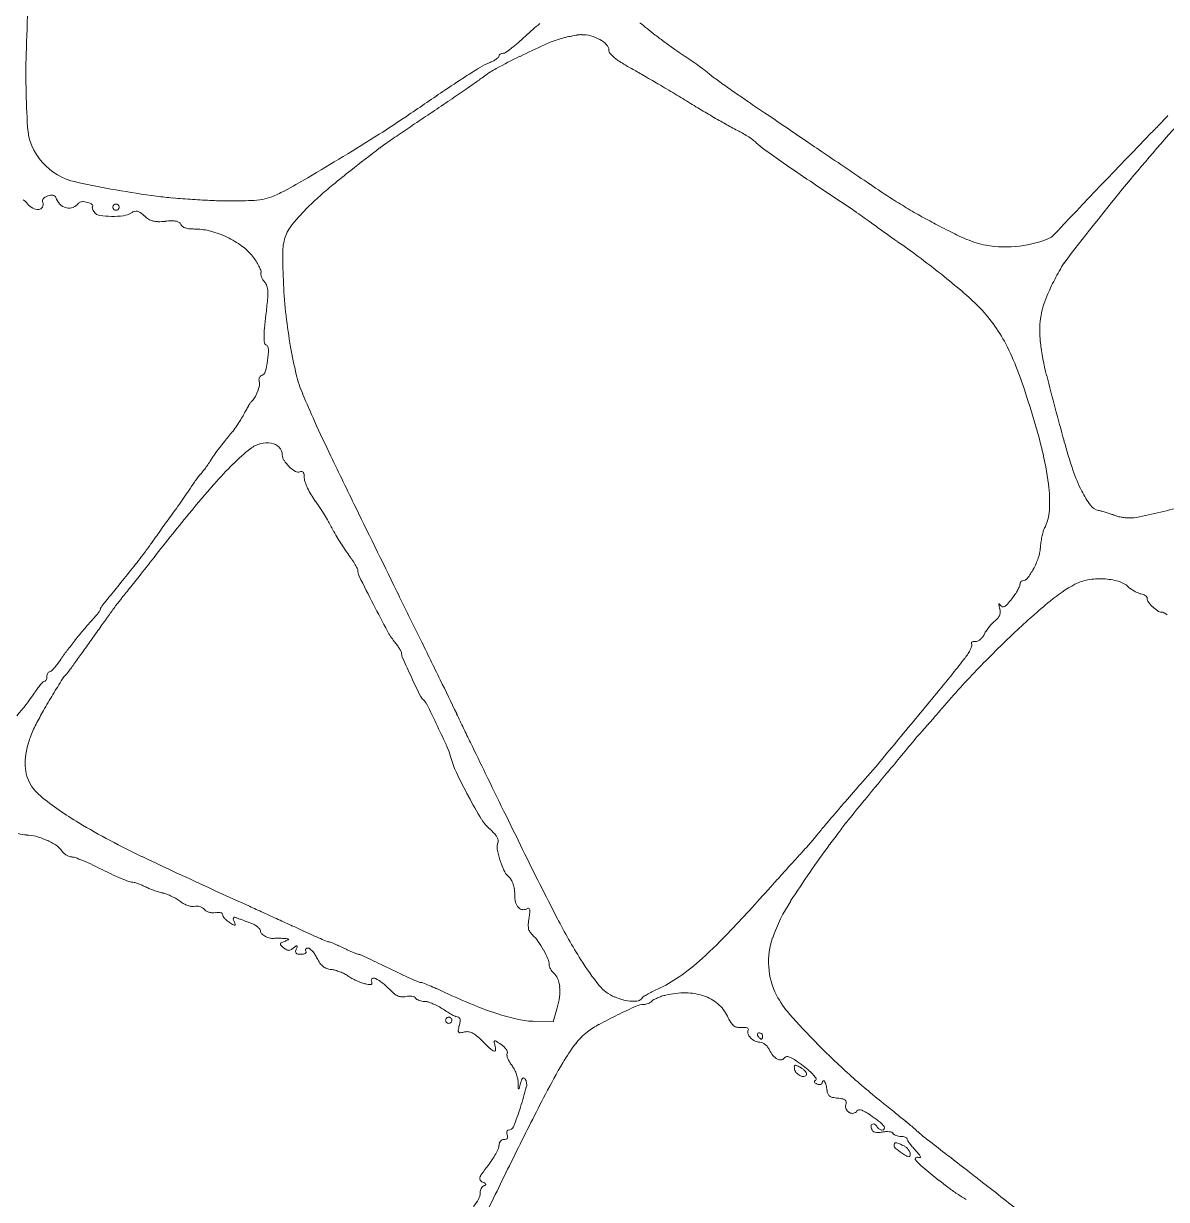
# Model space of a CAD drawing. Header units: millimetres. Extents: x 56222 to 3066687, y -650199 to -121287.
# Drawn here: x 141459.15 to 141470.99, y -184149.36 to -184137.18 of the extents above; entities that cross this region are included whole.
import ezdxf

# ---------------------------------------------------------------- set-up
doc = ezdxf.new("R2010")
doc.units = ezdxf.units.MM
doc.header["$MEASUREMENT"] = 0
doc.layers.add('FURNITURE', color=32, linetype='Continuous', lineweight=9)

msp = doc.modelspace()

# ---------------------------------------------------------------- linework, layer by layer
at = {"layer": 'FURNITURE', "lineweight": 0}
for p, q in [((141464.639, -184147.521), (141464.681, -184147.378)), ((141464.447, -184147.517), (141464.639, -184147.521))]:
    msp.add_line(p, q, dxfattribs=at)
for centre, radius, start, end in [((141524.698, -184139.586), 65.551, 177.17906, 178.12581), ((141465.897, -184138.908), 2.22, 129.0016, 131.4554), ((141463.344, -184139.969), 3.553, 50.3438, 51.8878), ((141466.433, -184139.515), 3.03, 131.4554, 133.3991), ((141465.056, -184138.475), 1.185, 98.1595, 101.0275), ((141464.941, -184137.67), 0.373, 91.3687, 98.1595), ((141464.94, -184137.628), 0.33, 74.6699, 91.3688), ((141467.584, -184134.854), 3.091, 230.3437, 232.35), ((141469.292, -184132.641), 5.886, 232.3499, 233.5889), ((141463.268, -184136.221), 1.536, 307.5895, 310.9716), ((141462.707, -184135.575), 2.392, 310.9716, 313.399), ((141468.172, -184145.416), 8.794, 114.3356, 116.1564), ((141465.149, -184138.732), 1.459, 107.4611, 114.3356), ((141464.991, -184138.229), 0.931, 103.8534, 107.4611), ((141465.077, -184138.578), 1.29, 101.0275, 103.8534), ((141464.917, -184137.712), 0.417, 60.6682, 74.6699), ((141464.961, -184137.634), 0.328, 45.1374, 60.6683), ((141465.137, -184137.457), 0.0779, 360, 45.1374), ((141469.243, -184132.706), 5.805, 233.5888, 234.831), ((141467.559, -184137.716), 8.382, 178.1258, 183.6847), ((141463.911, -184137.356), 0.238, 304.7885, 312.1313), ((141468.646, -184146.382), 9.871, 116.1564, 117.7657), ((141464.059, -184137.519), 0.0183, 312.1312, 359.9999), ((141464.097, -184137.519), 0.0196, 146.2465, 180.0001), ((141464.108, -184137.527), 0.0335, 123.6604, 146.2466), ((141464.116, -184137.538), 0.0466, 104.8249, 123.6604), ((141464.12, -184137.555), 0.0641, 90, 104.8251), ((141464.12, -184137.446), 0.0442, 270, 305.0411), ((141463.183, -184136.11), 1.677, 305.0411, 307.5895), ((141465.27, -184137.457), 0.0553, 180, 219.93), ((141465.475, -184137.285), 0.322, 219.93, 230.7733), ((141465.695, -184137.016), 0.67, 230.7732, 238.3006), ((141467.437, -184135.27), 2.669, 234.831, 237.052), ((141463.872, -184140.771), 3.886, 55.6868, 57.052), ((141466.769, -184142.446), 5.609, 120.9879, 122.846), ((141464.248, -184138.249), 0.714, 112.5, 120.9878), ((141464.406, -184138.328), 0.768, 117.7656, 128.1886), ((141463.791, -184137.145), 0.481, 292.5, 297.6267), ((141463.871, -184137.299), 0.308, 297.6267, 304.7884), ((141466.723, -184135.351), 2.627, 238.3005, 241.0268), ((141462.225, -184143.476), 6.66, 59.8775, 61.0268), ((141463.919, -184140.702), 3.803, 54.2991, 55.6868), ((141464.159, -184140.367), 3.39, 52.9458, 54.2991), ((141465.909, -184138.05), 0.487, 47.2817, 52.9457), ((141470.599, -184148.378), 12.67, 122.846, 124.0946), ((141444.767, -184110.287), 33.469, 304.5276, 304.8189), ((141463.229, -184136.832), 1.134, 304.8189, 308.1886), ((141453.507, -184158.5), 24.03, 59.4352, 59.8775), ((141466.572, -184137.331), 0.491, 227.2816, 233.7859), ((141473.224, -184128.248), 11.749, 233.7859, 234.4358), ((141512.412, -184210.149), 87.262, 124.09457, 124.39503), ((141446.553, -184112.883), 30.318, 304.144, 304.5277), ((141452.339, -184160.478), 26.328, 58.9973, 59.4352), ((141455.632, -184154.998), 19.934, 58.4578, 58.9973), ((141472.886, -184128.721), 11.168, 234.4359, 235.2515), ((141475.196, -184125.391), 15.22, 235.2515, 235.8983), ((141439.68, -184102.748), 42.564, 303.8466, 304.1441), ((141473.288, -184126.234), 13.817, 238.4578, 239.1921), ((141220.692, -184501.266), 438.711, 55.87189, 55.89824), ((141457.838, -184130.431), 9.347, 302.3315, 304.395), ((141491.303, -184179.727), 50.122, 123.8466, 124.0991), ((141472.119, -184128.195), 11.533, 239.1921, 240.033), ((140866.366, -185024.052), 1070.259, 55.858404, 55.871926), ((141488.036, -184153.312), 22.673, 138.0435, 142.9865), ((141468.135, -184135.478), 3.913, 315.5664, 317.2195), ((141459.803, -184138.216), 0.61, 183.6848, 221.4391), ((141483.182, -184167.732), 35.637, 124.0992, 124.4253), ((141471.766, -184128.807), 10.826, 240.033, 240.7927), ((141466.912, -184137.49), 0.879, 240.7928, 245.5701), ((140849.14, -185049.456), 1100.952, 55.844902, 55.858424), ((141494.606, -184161.43), 33.157, 135.5665, 135.8037), ((141448.51, -184115.693), 26.788, 301.3906, 302.3314), ((141485.368, -184170.922), 39.504, 124.4253, 124.6719), ((141466.297, -184138.844), 0.608, 60.3328, 65.5701), ((141466.066, -184139.249), 1.074, 56.9122, 60.3329), ((141466.082, -184139.224), 1.045, 53.4699, 56.9122), ((141466.428, -184138.757), 0.463, 47.143, 53.4698), ((141110.682, -184663.96), 635.107, 55.824557, 55.844954), ((141533.348, -184199.1), 87.194, 135.80359, 136.78564), ((141495.353, -184180.75), 53.334, 127.5596, 127.9662), ((141463.644, -184139.515), 1.316, 124.672, 127.5595), ((141467.321, -184137.795), 0.85, 227.143, 234.345), ((141476.457, -184125.06), 16.523, 234.3449, 235.1764), ((141588.435, -183960.318), 215.398, 235.82459, 235.97883), ((141459.832, -184138.19), 0.648, 221.4391, 257.5745), ((141448.351, -184115.433), 27.093, 300.4855, 301.3906), ((141481.742, -184117.462), 25.778, 235.1764, 235.935), ((141468.21, -184145.966), 9.212, 127.9662, 129.457), ((141461.805, -184129.234), 9.819, 257.5744, 262.543), ((141459.37, -184134.149), 5.375, 297.4838, 300.4855), ((141465.196, -184142.305), 4.47, 129.4571, 131.7429), ((141531.291, -184044.182), 114.237, 235.93506, 236.18625), ((141476.097, -184126.735), 14.614, 235.9788, 237.0793), ((141459.025, -184139.184), 0.215, 38.9988, 55.2121), ((141459.39, -184139.021), 0.0416, 142.9782, 172.1586), ((141459.407, -184139.034), 0.0626, 120.1237, 142.9783), ((141459.446, -184139.101), 0.14, 107.6088, 120.1237), ((141459.455, -184139.129), 0.17, 97.4413, 107.6088), ((141459.443, -184139.04), 0.0801, 79.5824, 97.4412), ((141459.449, -184139.007), 0.0465, 55.2433, 79.5823), ((141459.461, -184138.991), 0.0268, 18.435, 55.2434), ((141459.653, -184138.927), 0.176, 198.435, 225.2689), ((141461.07, -184134.855), 4.151, 262.543, 264.8982), ((141461.452, -184130.569), 8.453, 264.8982, 266.2816), ((141461.453, -184130.565), 8.457, 266.2816, 267.6649), ((141461.493, -184138.238), 0.778, 271.3786, 280.0836), ((141461.55, -184138.56), 0.451, 280.0836, 292.7121), ((141461.08, -184137.437), 1.669, 292.7121, 297.4837), ((141464.292, -184141.291), 3.112, 131.7429, 134.7416), ((141470.864, -184134.817), 4.985, 237.0793, 239.2728), ((141459.328, -184138.939), 0.175, 218.9988, 242.507), ((141459.3, -184138.992), 0.116, 242.5069, 274.5744), ((141459.306, -184139.059), 0.0484, 274.5744, 330.0634), ((141459.301, -184139.056), 0.0543, 330.0634, 20.9937), ((141459.391, -184139.021), 0.0422, 172.1587, 200.9936), ((141459.632, -184138.948), 0.147, 225.2688, 255.9767), ((141459.626, -184138.972), 0.122, 255.9767, 290.3237), ((141459.628, -184138.978), 0.115, 290.3237, 326.0893), ((141459.746, -184139.056), 0.0257, 109.0974, 146.0893), ((141459.767, -184139.118), 0.0914, 94.6868, 109.0974), ((141459.77, -184139.156), 0.129, 82.4105, 94.6869), ((141459.765, -184139.196), 0.169, 72.3912, 82.4105), ((141459.744, -184139.261), 0.238, 65.6462, 72.3912), ((141459.803, -184139.131), 0.0949, 52.2458, 65.6462), ((141459.84, -184139.084), 0.035, 28.7015, 52.2457), ((141459.88, -184139.086), 0.015, 135.0001, 178.7271), ((141459.917, -184139.087), 0.0523, 178.727, 195.9937), ((141459.946, -184139.079), 0.0825, 195.9938, 209.7139), ((141459.864, -184139.07), 0.00743, 314.9998, 28.7014), ((141459.984, -184139.057), 0.126, 209.714, 219.6902), ((141460.11, -184139.084), 0.0323, 157.376, 180), ((141460.11, -184139.084), 0.0323, 180, 202.624), ((141460.111, -184139.084), 0.0327, 134.9999, 157.3759), ((141460.111, -184139.084), 0.0327, 202.6241, 225.0001), ((141460.111, -184139.084), 0.0327, 112.6241, 135.0001), ((141460.111, -184139.084), 0.0327, 224.9999, 247.3759), ((141460.11, -184139.084), 0.0323, 90, 112.624), ((141460.11, -184139.084), 0.0323, 247.376, 270), ((141460.11, -184139.084), 0.0323, 67.376, 90), ((141460.11, -184139.084), 0.0323, 270, 292.624), ((141460.11, -184139.084), 0.0327, 44.9999, 67.3759), ((141460.11, -184139.084), 0.0327, 292.6241, 315.0001), ((141460.11, -184139.084), 0.0327, 22.6241, 45.0001), ((141460.11, -184139.084), 0.0327, 314.9999, 337.3759), ((141460.111, -184139.084), 0.0323, 360, 22.624), ((141460.111, -184139.084), 0.0323, 337.376, 0), ((141460.35, -184139.272), 0.152, 107.6833, 121.9852), ((141460.32, -184139.179), 0.0541, 76.8101, 107.6834), ((141460.313, -184139.207), 0.0822, 53.2863, 76.8101), ((141461.278, -184134.844), 4.175, 267.6648, 270.0107), ((141461.277, -184129.275), 9.744, 270.0106, 271.3786), ((141463.857, -184140.852), 2.493, 134.7416, 140.3848), ((141464.552, -184143.823), 5.69, 55.3853, 56.1863), ((141470.626, -184135.218), 4.519, 239.2728, 241.6338), ((141459.958, -184139.079), 0.0922, 219.6902, 261.1045), ((141460.077, -184138.317), 0.863, 261.1046, 269.111), ((141460.077, -184138.343), 0.837, 269.1111, 277.6479), ((141460.161, -184138.97), 0.204, 277.648, 301.9852), ((141460.068, -184139.535), 0.492, 47.0268, 53.2863), ((141460.598, -184138.967), 0.285, 227.0267, 238.2262), ((141460.53, -184139.076), 0.156, 238.2261, 255.8075), ((141460.544, -184139.021), 0.213, 255.8074, 270.3297), ((141460.541, -184138.44), 0.795, 270.3297, 275.7779), ((141460.719, -184140.204), 0.979, 91.7078, 95.7779), ((141460.696, -184139.421), 0.195, 78.2575, 91.7077), ((141460.719, -184139.308), 0.0799, 55.3816, 78.2575), ((141460.739, -184139.28), 0.0463, 20.9936, 55.3816), ((141461.532, -184148.199), 11.006, 54.8965, 55.3853), ((141461.601, -184148.101), 10.887, 54.4067, 54.8965), ((141464.993, -184143.362), 5.059, 53.5379, 54.4067), ((141485.689, -184107.32), 36.224, 241.6338, 241.9244), ((141460.823, -184139.248), 0.0439, 200.9935, 236.5041), ((141460.866, -184139.183), 0.122, 236.5042, 253.0581), ((141460.898, -184139.076), 0.234, 253.0582, 264.7095), ((141460.939, -184138.638), 0.673, 264.7095, 270), ((141460.939, -184139.885), 0.573, 74.4311, 90), ((141460.819, -184140.313), 1.018, 64.3046, 74.4311), ((141462.243, -184139.517), 0.399, 140.3849, 162.247), ((141473.636, -184131.665), 9.485, 233.5379, 233.963), ((141474.595, -184130.348), 11.114, 233.9631, 234.3405), ((141470.862, -184135.116), 4.721, 241.9245, 243.2294), ((141470.054, -184136.718), 2.926, 243.2295, 245.0116), ((141471.842, -184132.882), 7.159, 245.0116, 245.9252), ((141460.823, -184140.306), 1.01, 54.1481, 64.3046), ((141461.097, -184139.927), 0.543, 37.9749, 54.1481), ((141462.376, -184139.559), 0.539, 162.2471, 179.9875), ((141473.925, -184131.281), 9.966, 234.3406, 234.7194), ((141469.437, -184137.624), 2.195, 234.7194, 235.8839), ((141465.166, -184143.929), 5.42, 53.1215, 55.8839), ((141469.263, -184138.655), 0.835, 245.9251, 260.2748), ((141469.324, -184138.307), 1.189, 260.1991, 293.6549), ((141460.919, -184140.066), 0.769, 33.3012, 37.9749), ((141468.078, -184139.56), 6.24, 179.9875, 182.9339), ((141462.467, -184147.527), 9.918, 51.3641, 53.1215), ((141461.093, -184139.952), 0.56, 27.3788, 33.3012), ((141461.176, -184139.909), 0.466, 21.5497, 27.3788), ((141461.572, -184139.752), 0.0413, 347.0842, 21.5497), ((141472.152, -184141.052), 2.62, 147.9544, 152.2478), ((141461.661, -184139.773), 0.0507, 167.0843, 190.5908), ((141461.754, -184139.756), 0.145, 190.5908, 201.3232), ((141461.78, -184139.746), 0.173, 201.3231, 211.3323), ((141461.77, -184139.751), 0.162, 211.3323, 221.8591), ((141461.567, -184139.934), 0.111, 17.291, 41.8591), ((141462.71, -184147.223), 9.529, 49.6169, 51.3641), ((141471.873, -184140.906), 2.304, 152.2478, 156.9742), ((141461.47, -184139.964), 0.213, 2.1843, 17.291), ((141461.042, -184139.98), 0.641, 354.4595, 2.1844), ((141467.43, -184139.594), 5.592, 182.9339, 186.3219), ((141467.076, -184142.089), 2.789, 45.2554, 49.6169), ((141455.316, -184139.425), 6.394, 353.0329, 354.4595), ((141470.605, -184140.367), 0.927, 156.9742, 171.9451), ((141466.6, -184140.804), 4.974, 173.033, 174.6262), ((141467.171, -184139.622), 5.331, 186.3219, 189.8334), ((141467.982, -184141.175), 1.502, 36.0524, 45.2554), ((141462.576, -184140.425), 0.932, 174.6262, 180.1322), ((141467.848, -184141.272), 1.668, 27.5443, 36.0524), ((141470.617, -184140.368), 0.939, 171.9451, 186.7745), ((141462.08, -184140.426), 0.436, 180.1321, 187.8591), ((141461.681, -184140.481), 0.0335, 187.8591, 238.2826), ((141461.636, -184140.555), 0.053, 359.5952, 58.2826), ((141460.782, -184140.549), 0.907, 352.1675, 359.5953), ((141466.341, -184139.766), 4.488, 189.8333, 193.5368), ((141467.193, -184141.614), 2.407, 20.6368, 27.5443), ((141472.349, -184140.163), 2.683, 186.7746, 194.3489), ((141460.789, -184140.55), 0.9, 344.6502, 352.1675), ((141461.635, -184140.869), 0.0432, 110.9935, 134.4318), ((141461.598, -184140.772), 0.0609, 290.9936, 344.6503), ((141463.265, -184140.507), 1.324, 193.5368, 202.7283), ((141463.344, -184143.064), 6.52, 17.353, 20.6368), ((141502.772, -184132.38), 34.085, 194.349, 195.5277), ((141461.097, -184140.808), 0.514, 338.6433, 346.3875), ((141461.638, -184140.871), 0.0469, 156.9836, 179.1587), ((141461.639, -184140.871), 0.0479, 179.1587, 200.9936), ((141461.531, -184140.913), 0.0674, 346.3875, 20.9936), ((141461.637, -184140.871), 0.0455, 134.4318, 156.9837), ((141461.419, -184140.988), 0.145, 309.7916, 330.4682), ((141461.106, -184140.811), 0.505, 330.4682, 338.6433), ((141470.626, -184137.423), 9.305, 202.7283, 204.6337), ((141463.031, -184142.041), 1.791, 151.4741, 153.1152), ((141462.573, -184141.792), 1.269, 149.3499, 151.4741), ((141462.63, -184141.826), 1.336, 147.6681, 149.35), ((141461.545, -184141.139), 0.0512, 129.7917, 147.668), ((141460.624, -184143.914), 9.37, 14.3344, 17.353), ((141460.05, -184140.44), 1.595, 325.4085, 328.0802), ((141460.824, -184140.922), 0.683, 328.0802, 333.1152), ((141485.039, -184130.814), 25.162, 204.6337, 205.5406), ((141460.568, -184140.837), 0.942, 318.7233, 322.7545), ((141460.008, -184140.411), 1.647, 322.7545, 325.4086), ((141463.563, -184143.366), 2.978, 141.485, 143.0677), ((141462.34, -184142.392), 1.415, 138.7233, 141.485), ((141461.686, -184141.82), 0.298, 105.4817, 128.1886), ((141461.672, -184141.77), 0.246, 79.2454, 105.4817), ((141461.688, -184141.686), 0.161, 45.4656, 79.2454), ((141475.202, -184140.04), 5.472, 195.5276, 198.8265), ((141462.385, -184142.531), 1.535, 144.6479, 147.2584), ((141463.582, -184143.38), 3.002, 143.0677, 144.6478), ((141462.735, -184143.154), 1.995, 128.1886, 134.939), ((141461.725, -184141.649), 0.108, 360, 45.4656), ((141461.937, -184141.649), 0.104, 179.9999, 213.4541), ((141520.239, -184113.994), 64.174, 205.54053, 206.06879), ((141466.947, -184142.298), 2.843, 6.9955, 14.3344), ((141459.508, -184140.692), 1.88, 322.5523, 323.9698), ((141459.646, -184140.792), 1.71, 323.9698, 325.838), ((141459.021, -184140.368), 2.466, 325.838, 327.2585), ((141464.595, -184145.018), 4.629, 134.939, 138.5385), ((141462.178, -184141.49), 0.392, 213.4541, 225.8884), ((141462.164, -184141.504), 0.373, 225.8884, 238.3913), ((141471.734, -184141.223), 1.808, 198.8265, 206.3598), ((141462.356, -184142.932), 1.748, 143.6927, 145.5273), ((141462.5, -184143.038), 1.927, 142.3044, 143.6927), ((141461.024, -184141.897), 0.0612, 125.4983, 142.3043), ((141460.953, -184141.799), 0.0602, 305.4983, 322.5523), ((141461.997, -184141.776), 0.053, 238.3913, 290.9936), ((141462.03, -184141.863), 0.0406, 82.2084, 110.9936), ((141462.033, -184141.844), 0.0211, 35.3707, 82.2082), ((141462.011, -184141.86), 0.0483, 7.8046, 35.3707), ((141461.796, -184141.889), 0.265, 360, 7.8046), ((141462.182, -184141.889), 0.121, 180, 200.1634), ((141462.741, -184141.684), 0.716, 200.1633, 205.5656), ((141458.157, -184140.22), 3.25, 325.5984, 326.9215), ((141468.409, -184148.387), 9.718, 138.5385, 140.9125), ((141462.994, -184143.37), 2.522, 145.5273, 146.9214), ((141462.858, -184141.628), 0.846, 205.5656, 210.867), ((141468.252, -184142.138), 1.529, 356.8616, 6.9954), ((141471.001, -184141.586), 0.989, 206.3598, 216.2495), ((141452.051, -184136.03), 10.656, 324.453, 325.0227), ((141452.652, -184136.45), 9.922, 325.0227, 325.5984), ((141462.907, -184141.598), 0.904, 210.867, 215.9154), ((141460.51, -184143.335), 2.057, 33.5981, 35.9153), ((141470.316, -184142.088), 0.14, 216.2495, 258.1216), ((141467.173, -184126.178), 16.498, 283.2695, 284.1773), ((141500.012, -184174.059), 50.434, 140.9124, 141.6133), ((141454.801, -184137.995), 7.276, 323.6947, 324.4531), ((141460.01, -184143.667), 2.657, 31.6861, 33.5981), ((141460.219, -184143.538), 2.411, 29.7509, 31.6861), ((141926.746, -183915.124), 516.719, 206.0687, 206.18237), ((141469.302, -184142.195), 0.477, 332.7438, 356.8616), ((141470.146, -184142.899), 0.689, 74.996, 78.1216), ((141469.974, -184143.54), 1.352, 73.109, 74.996), ((141469.977, -184143.531), 1.343, 71.2193, 73.1089), ((141470.202, -184142.868), 0.643, 67.9416, 71.2192), ((141470.555, -184141.998), 0.296, 247.9417, 255.0141), ((141470.634, -184141.701), 0.604, 255.014, 259.1652), ((141470.635, -184141.696), 0.609, 259.1652, 263.3077), ((141470.601, -184141.767), 0.536, 270, 281.9331), ((141468.461, -184131.637), 10.889, 281.9331, 283.2695), ((141476.377, -184153.84), 19.493, 143.9812, 144.256), ((141475.523, -184153.219), 18.437, 143.6948, 143.9812), ((141461.741, -184142.668), 0.658, 24.6639, 29.7509), ((141462.951, -184142.112), 0.674, 204.6639, 209.6231), ((141469.881, -184142.494), 0.175, 152.7438, 164.4926), ((141470.601, -184141.982), 0.321, 263.3077, 270), ((141462.971, -184144.276), 3.025, 144.5277, 145.5189), ((141474.666, -184152.609), 17.385, 144.2559, 144.5277), ((141464.488, -184141.238), 2.441, 209.623, 211.5254), ((141464.698, -184141.11), 2.687, 211.5254, 213.4049), ((141470.586, -184142.682), 0.904, 168.3116, 172.0733), ((141470.478, -184142.66), 0.794, 164.4927, 168.3117), ((141447.737, -184132.949), 15.964, 321.792, 322.5208), ((141458.54, -184141.232), 2.351, 322.5209, 325.5189), ((141464.178, -184141.453), 2.065, 213.4049, 215.6946), ((141460.167, -184144.334), 2.874, 34.1898, 35.6946), ((141469.294, -184142.588), 0.391, 340.7016, 356.1431), ((141470.497, -184142.67), 0.814, 172.0734, 176.1431), ((141146.858, -183894.285), 400.112, 321.58521, 321.61317), ((141461.087, -184143.709), 1.762, 32.0186, 34.1899), ((141460.515, -184144.067), 2.436, 30.7076, 32.0187), ((141468.924, -184142.459), 0.783, 331.5091, 340.7015), ((141447.648, -184132.879), 16.076, 321.0095, 321.7919), ((141259.025, -183983.234), 256.958, 321.54615, 321.58511), ((141462.584, -184142.838), 0.0295, 360, 30.7076), ((141462.768, -184142.838), 0.154, 180, 206.3195), ((141488.99, -184129.867), 29.409, 206.3196, 206.9569), ((141468.943, -184142.469), 0.762, 322.9712, 331.5091), ((141452.735, -184136.997), 9.532, 319.8521, 321.0095), ((141468.891, -184142.731), 0.643, 330.2657, 334.1438), ((141469.426, -184142.991), 0.048, 334.1438, 0), ((141469.528, -184142.991), 0.0531, 164.3203, 179.9999), ((141469.515, -184142.987), 0.04, 144.9078, 164.3205), ((141469.507, -184142.981), 0.0299, 122.1006, 144.9078), ((141469.501, -184142.972), 0.0189, 90, 122.1007), ((141469.501, -184142.89), 0.0629, 270, 322.9712), ((141470.768, -184144.337), 1.53, 118.2641, 129.901), ((141470.25, -184143.374), 0.436, 99.637, 118.264), ((141470.303, -184143.685), 0.752, 87.2487, 99.637), ((141470.306, -184143.63), 0.697, 74.5156, 87.2487), ((141470.424, -184143.202), 0.253, 47.3836, 74.5156), ((141470.789, -184142.806), 0.286, 227.3837, 235.1006), ((141460.845, -184143.838), 1.078, 139.8521, 142.2204), ((141456.338, -184140.11), 4.881, 321.0137, 321.5225), ((141180.464, -183920.846), 357.277, 321.52252, 321.54612), ((141162.492, -184290.891), 334.917, 26.09707, 26.18233), ((141468.451, -184142.425), 1.179, 319.2218, 322.6659), ((141468.638, -184142.567), 0.945, 322.6659, 326.072), ((141468.828, -184142.695), 0.716, 326.0721, 330.2657), ((141470.857, -184142.707), 0.405, 235.1006, 241.039), ((141470.842, -184142.735), 0.374, 241.039, 247.1144), ((141470.752, -184142.95), 0.141, 247.1145, 259.6982), ((141470.702, -184143.22), 0.134, 68.5868, 79.6982), ((141470.715, -184143.187), 0.0983, 54.6012, 68.5867), ((141470.733, -184143.162), 0.0677, 37.7526, 54.6013), ((141470.768, -184143.135), 0.0229, 360, 37.7526), ((141470.859, -184143.135), 0.068, 180, 216.0004), ((141459.401, -184142.902), 0.651, 323.7887, 326.5722), ((141459.927, -184143.249), 0.021, 326.5723, 359.8842), ((141459.97, -184143.249), 0.0222, 147.9566, 179.884), ((141460.596, -184143.641), 0.761, 145.4689, 147.9565), ((141460.552, -184143.61), 0.707, 142.2204, 145.4688), ((141491.627, -184166.112), 38.96, 144.004, 144.188), ((141460.758, -184143.688), 0.806, 141.0137, 144.004), ((141477.334, -184135.795), 16.331, 206.9569, 208.0569), ((141469.276, -184143.199), 0.0218, 162.3124, 193.7355), ((141469.258, -184143.194), 0.00299, 41.5119, 162.3124), ((141470.229, -184142.966), 1.003, 193.7355, 195.7341), ((141469.126, -184143.31), 0.178, 34.7411, 41.5118), ((141469.119, -184143.279), 0.15, 1.2728, 15.734), ((141469.303, -184143.188), 0.0363, 214.7411, 253.6255), ((141469.301, -184143.195), 0.0283, 253.6253, 300.4301), ((141469.256, -184143.119), 0.117, 300.4302, 319.2217), ((141475.33, -184149.793), 8.642, 129.9011, 133.1319), ((141471.1, -184142.96), 0.366, 216.0004, 226.3684), ((141471.101, -184142.959), 0.366, 226.3684, 236.7831), ((141470.942, -184143.202), 0.0767, 236.783, 270), ((141463.426, -184146.583), 4.804, 137.6763, 139.424), ((141459.174, -184142.711), 0.947, 317.6762, 320.2581), ((141459.423, -184142.918), 0.624, 320.258, 323.7887), ((141485.37, -184161.597), 31.244, 144.188, 144.4614), ((141469.406, -184143.603), 0.302, 129.1512, 136.7656), ((141469.071, -184143.191), 0.229, 309.1512, 319.9126), ((141469.169, -184143.273), 0.101, 319.9126, 339.7794), ((141469.181, -184143.278), 0.0884, 339.7795, 1.2727), ((141470.942, -184143.324), 0.0457, 61.2524, 90), ((141470.738, -184143.695), 0.469, 56.0447, 61.2524), ((141463.189, -184146.38), 4.492, 139.4241, 141.2621), ((141497.928, -184170.567), 46.676, 144.4614, 144.6638), ((141463.459, -184143.19), 0.609, 208.0569, 219.9714), ((141476.27, -184150.796), 10.016, 133.132, 136.3344), ((141468.947, -184143.425), 0.178, 321.2606, 333.0759), ((141469.392, -184143.651), 0.322, 145.7893, 153.076), ((141469.632, -184143.814), 0.611, 141.2814, 145.7893), ((141469.628, -184143.811), 0.607, 136.7654, 141.2814), ((141462.803, -184146.07), 3.996, 141.2621, 143.2003), ((141432.949, -184124.498), 32.977, 324.3821, 324.6638), ((141462.436, -184144.047), 0.725, 36.1918, 39.9714), ((141462.575, -184143.946), 0.553, 31.5638, 36.1917), ((141237.999, -184253.905), 250.839, 25.99118, 26.09706), ((141468.67, -184143.525), 0.322, 334.555, 341.6135), ((141468.984, -184143.599), 0.0129, 125.6533, 173.2686), ((141468.988, -184143.599), 0.0172, 173.2685, 211.7174), ((141468.955, -184143.62), 0.022, 341.6134, 31.7175), ((141468.994, -184143.612), 0.0295, 97.2574, 125.6532), ((141469.002, -184143.677), 0.0946, 85.3368, 97.2573), ((141469.014, -184143.535), 0.0481, 265.3369, 294.6309), ((141468.98, -184143.462), 0.129, 294.6309, 308.6905), ((141468.958, -184143.434), 0.164, 308.6904, 321.2606), ((141461.561, -184145.142), 2.446, 143.2002, 145.9998), ((141444.614, -184132.855), 18.627, 323.9501, 324.3821), ((141462.632, -184143.911), 0.486, 27.188, 31.5637), ((141463.029, -184143.707), 0.0401, 359.9999, 27.188), ((141463.186, -184143.707), 0.117, 180, 204.3184), ((141480.366, -184135.943), 18.969, 204.3184, 204.9762), ((141464.413, -184140.328), 5.648, 320.592, 322.6658), ((141468.38, -184143.354), 0.66, 322.6658, 327.5737), ((141468.589, -184143.486), 0.412, 327.5737, 334.555), ((141459.033, -184143.467), 0.586, 313.7758, 317.8314), ((141459.011, -184143.447), 0.615, 317.8315, 322.6081), ((141458.728, -184143.231), 0.972, 322.6081, 325.9997), ((141420.327, -184115.177), 48.667, 323.8071, 323.9501), ((141476.537, -184151.051), 10.386, 136.3344, 139.4508), ((141459.864, -184144.493), 0.708, 135.7246, 139.0427), ((141459.371, -184144.013), 0.0189, 90.522, 135.7247), ((141459.371, -184143.98), 0.0137, 270.5221, 313.5789), ((141459.353, -184143.962), 0.0384, 313.5788, 333.5388), ((141459.332, -184143.952), 0.0621, 333.5391, 349.0083), ((141459.297, -184143.945), 0.098, 349.0083, 359.9999), ((141459.479, -184143.945), 0.0843, 167.2101, 180.0001), ((141459.452, -184143.939), 0.0566, 149.9688, 167.21), ((141459.436, -184143.929), 0.0373, 128.3314, 149.9689), ((141459.423, -184143.913), 0.0173, 89.9999, 128.3315), ((141459.423, -184143.874), 0.0219, 270, 313.7758), ((141471.572, -184151.44), 14.149, 148.1363, 148.8947), ((141459.717, -184144.071), 0.191, 131.6466, 148.1363), ((141459.532, -184143.863), 0.087, 311.6466, 323.8071), ((141480.476, -184135.892), 19.091, 204.9762, 205.63), ((141230.815, -184257.408), 258.832, 25.90504, 25.99121), ((141258.418, -183971.074), 272.259, 320.4641, 320.59198), ((141457.429, -184142.887), 2.209, 318.4955, 326.2215), ((141460.188, -184144.733), 1.11, 143.2781, 146.2216), ((141459.845, -184144.477), 0.683, 139.0427, 143.2782), ((141466.201, -184148.199), 7.877, 148.8947, 150.3076), ((141463.368, -184144.1), 0.115, 205.6301, 230.1278), ((141463.208, -184144.291), 0.134, 26.3366, 50.1278), ((141441.462, -184155.056), 24.399, 25.7428, 26.3367), ((141462.668, -184146.184), 3.809, 150.3076, 152.7403), ((141452.827, -184149.581), 12.019, 25.1039, 25.9051), ((141454.412, -184132.122), 18.731, 319.1437, 319.4508), ((141460.33, -184144.98), 1.179, 152.7403, 160.1074), ((141451.503, -184150.214), 13.251, 24.6962, 25.7428), ((141475.232, -184139.083), 12.723, 205.1038, 205.8448), ((141209.053, -183930.329), 336.267, 320.35891, 320.46411), ((141457.608, -184134.89), 14.503, 318.4633, 318.7796), ((141457.284, -184134.605), 14.935, 318.7797, 319.1436), ((141460.098, -184144.896), 0.933, 160.1074, 168.8873), ((141849.505, -184461.093), 495.401, 140.2912, 140.34322), ((141469.14, -184145.209), 0.973, 136.1393, 140.2912), ((141467.758, -184143.881), 0.944, 316.1393, 318.4633), ((141459.93, -184144.863), 0.761, 168.8872, 178.5679), ((141463.029, -184144.914), 0.564, 14.3536, 24.6962), ((141664.806, -184047.257), 223.365, 205.84472, 205.93662), ((141459.574, -184144.854), 0.405, 178.5678, 194.0893), ((141464.455, -184144.549), 0.907, 194.3536, 205.4513), ((141459.604, -184144.846), 0.436, 194.0893, 231.0537), ((141468.392, -184142.675), 5.267, 205.4513, 208.4722), ((141666.195, -184046.582), 224.91, 205.93654, 206.04495), ((141580.949, -184238.475), 146.574, 140.34315, 140.5077), ((141465.285, -184142.612), 3.523, 317.6417, 320.359), ((141510.162, -184181.816), 56.069, 139.0819, 139.3494), ((141472.073, -184148.801), 5.663, 137.6416, 139.082), ((141461.43, -184142.587), 3.341, 231.0537, 239.2985), ((141469.052, -184142.317), 6.019, 208.4721, 211.0902), ((141724.526, -184018.076), 289.833, 206.04495, 206.13456), ((141514.82, -184185.815), 62.209, 139.34929, 139.59062), ((141485.338, -184159.682), 22.679, 140.5076, 141.1608), ((141463.905, -184138.419), 8.189, 239.2986, 244.515), ((141464.263, -184145.205), 0.426, 211.0902, 229.2219), ((141468.661, -184146.254), 1.269, 141.1608, 142.8741), ((141459.183, -184145.341), 0.245, 249.562, 270), ((141459.183, -184145.946), 0.359, 74.5442, 90), ((141463.669, -184145.894), 0.483, 42.5583, 49.222), ((141463.848, -184145.729), 0.24, 31.3002, 42.5583), ((141465.861, -184144.378), 1.935, 320.1506, 321.4586), ((141470.313, -184147.924), 3.757, 139.5906, 141.4586), ((141479.975, -184154.812), 15.454, 143.1632, 143.4793), ((141479.116, -184154.168), 14.381, 142.8742, 143.1632), ((141459.069, -184146.359), 0.788, 65.9458, 74.5442), ((141459.081, -184146.332), 0.759, 57.3554, 65.9457), ((141459.377, -184145.87), 0.21, 35.0084, 57.3553), ((141463.93, -184145.68), 0.145, 16.8295, 31.3004), ((141464.193, -184145.712), 0.135, 159.0064, 189.1775), ((141464.03, -184145.649), 0.0398, 339.0064, 16.8296), ((141477.762, -184153.206), 12.721, 143.76, 146.9571), ((141466.351, -184144.866), 1.245, 316.6003, 318.3746), ((141464.943, -184143.614), 3.129, 318.3746, 319.2659), ((141464.843, -184143.528), 3.261, 319.2659, 320.1506), ((141482.098, -184156.384), 18.096, 143.4793, 143.76), ((141459.675, -184145.661), 0.155, 215.0084, 227.1459), ((141459.696, -184145.639), 0.185, 227.1459, 237.7513), ((141459.684, -184145.658), 0.163, 237.7514, 248.9308), ((141459.651, -184145.744), 0.0698, 248.9309, 269.9999), ((141459.651, -184145.914), 0.1, 69.5892, 89.9999), ((141458.787, -184148.236), 2.578, 67.6512, 69.5891), ((141483.84, -184096.596), 54.519, 244.515, 245.8014), ((141464.842, -184145.607), 0.792, 189.1774, 197.3338), ((141497.634, -184129.399), 37.103, 206.1346, 207.3578), ((141518.728, -184192.489), 69.546, 137.7843, 137.89201), ((141469.1, -184147.465), 2.538, 136.6004, 137.7843), ((141458.827, -184148.138), 2.472, 65.222, 67.6513), ((141458.393, -184149.078), 3.506, 63.3528, 65.222), ((141461.841, -184142.207), 4.181, 243.3528, 244.9133), ((141464.841, -184145.607), 0.791, 197.3338, 205.7353), ((141464.337, -184145.85), 0.232, 205.7352, 226.6648), ((141514.622, -184188.778), 64.012, 137.89198, 138.03156), ((141461.265, -184143.438), 2.822, 244.9133, 247.0085), ((141461.412, -184143.091), 3.199, 247.0084, 248.5476), ((141460.274, -184145.987), 0.0874, 248.5475, 269.1975), ((141460.271, -184146.179), 0.105, 75.5854, 89.1975), ((141464.075, -184146.128), 0.15, 30.5339, 46.6646), ((141464.011, -184146.166), 0.224, 18.5723, 30.534), ((141533.123, -184205.419), 88.896, 138.03158, 138.14067), ((141460.176, -184146.55), 0.488, 71.2404, 75.5854), ((141460.153, -184146.618), 0.56, 66.9725, 71.2403), ((141460.169, -184146.58), 0.518, 62.448, 66.9724), ((141460.654, -184145.65), 0.53, 242.448, 247.2858), ((141460.869, -184145.137), 1.087, 247.2858, 250.1133), ((141460.871, -184145.132), 1.092, 250.1133, 252.9376), ((141460.714, -184145.643), 0.557, 252.9377, 257.6124), ((141460.528, -184146.49), 0.31, 69.1846, 77.6125), ((141463.958, -184146.184), 0.281, 7.9269, 18.5724), ((141463.824, -184146.202), 0.416, 360, 7.927), ((141446.211, -184127.548), 27.799, 316.8114, 318.1407), ((141460.41, -184146.802), 0.643, 64.2977, 69.1846), ((141460.405, -184146.811), 0.653, 59.4316, 64.2978), ((141460.555, -184146.557), 0.359, 51.8113, 59.4316), ((141460.94, -184146.068), 0.264, 231.8114, 241.4941), ((141460.939, -184146.069), 0.262, 241.4941, 251.2148), ((141460.924, -184146.113), 0.216, 251.2148, 261.7292), ((141464.575, -184146.202), 0.335, 180, 194.0462), ((141464.369, -184146.254), 0.123, 194.0462, 223.6891), ((141468.595, -184147.243), 1.784, 146.9571, 160.577), ((141460.904, -184146.251), 0.0761, 261.7293, 284.655), ((141460.945, -184146.409), 0.0865, 86.6991, 104.655), ((141460.943, -184146.444), 0.122, 72.7906, 86.6992), ((141460.944, -184146.442), 0.12, 58.7688, 72.7906), ((141460.965, -184146.407), 0.0792, 39.6902, 58.7688), ((141461.085, -184146.308), 0.0768, 219.6901, 240.213), ((141461.114, -184146.257), 0.135, 240.2129, 253.6818), ((141461.118, -184146.244), 0.149, 253.6819, 266.527), ((141461.116, -184146.263), 0.129, 266.5269, 280.8222), ((141461.173, -184146.557), 0.169, 90.8595, 100.8222), ((141461.171, -184146.469), 0.0814, 73.6244, 90.8594), ((141461.182, -184146.43), 0.0414, 48.3335, 73.6245), ((141461.198, -184146.412), 0.0174, 0, 48.3335), ((141461.249, -184146.412), 0.0328, 180, 211.2306), ((141461.353, -184146.349), 0.155, 211.2307, 221.0827), ((141461.338, -184146.451), 0.0131, 74.3102, 132.0507), ((141461.267, -184146.701), 0.273, 67.9443, 74.3103), ((141443.761, -184185.781), 43.257, 65.5953, 65.8013), ((141434.416, -184206.379), 65.875, 65.44484, 65.59518), ((141464.329, -184146.292), 0.0672, 223.6891, 266.9384), ((141464.33, -184146.27), 0.0899, 266.9384, 301.7174), ((141464.383, -184146.355), 0.0109, 51.2969, 121.7174), ((141463.479, -184146.276), 0.925, 349.3747, 352.7139), ((141464.377, -184146.363), 0.0202, 6.4777, 51.297), ((141464.262, -184146.376), 0.136, 352.7139, 6.4776), ((141461.388, -184146.319), 0.201, 221.0826, 230.0864), ((141461.412, -184146.29), 0.238, 230.0865, 238.0149), ((141462.137, -184145.129), 1.608, 238.0148, 239.7524), ((141461.337, -184146.45), 0.0119, 132.0508, 193.8891), ((141461.552, -184146.397), 0.234, 193.8891, 200.9936), ((141461.336, -184146.503), 0.0172, 239.7524, 283.9866), ((141460.954, -184146.626), 0.407, 16.3357, 20.9937), ((141461.339, -184146.514), 0.00617, 283.9866, 16.3358), ((141462.072, -184144.716), 1.869, 247.9442, 248.8731), ((141463.657, -184140.613), 6.267, 248.873, 249.2503), ((141463.849, -184140.106), 6.81, 249.2503, 249.6236), ((141463.196, -184141.865), 4.934, 249.6236, 250.099), ((141461.437, -184146.724), 0.235, 60.9132, 70.099), ((141461.463, -184146.677), 0.18, 49.7223, 60.9131), ((141461.496, -184146.638), 0.129, 36.8007, 49.7223), ((141461.574, -184146.579), 0.0316, 360, 36.8007), ((141436.113, -184202.663), 61.79, 65.29289, 65.44483), ((141452.995, -184165.971), 21.401, 64.9578, 65.2929), ((141464.534, -184146.522), 0.154, 175.1659, 191.6433), ((141465.009, -184146.563), 0.631, 169.3747, 175.1659), ((141464.483, -184146.533), 0.103, 191.6433, 212.8351), ((141470.093, -184143.648), 6.094, 207.3578, 212.0084), ((141461.647, -184146.579), 0.0411, 180, 227.0078), ((141461.741, -184146.479), 0.178, 227.0079, 242.8223), ((141461.756, -184146.449), 0.212, 242.8223, 257.5531), ((141461.736, -184146.539), 0.119, 257.5531, 280.1585), ((141461.775, -184146.755), 0.1, 91.5802, 100.1584), ((141461.788, -184147.249), 0.594, 89.2818, 91.5802), ((141461.787, -184147.327), 0.672, 86.9662, 89.282), ((141461.788, -184147.312), 0.657, 84.61, 86.9661), ((141461.629, -184149.003), 2.356, 83.5868, 84.6099), ((141461.035, -184144.604), 2.24, 291.4806, 292.5421), ((141461.891, -184146.668), 0.00531, 9.4906, 83.5868), ((141461.891, -184146.668), 0.00504, 292.5422, 9.4905), ((141465.393, -184139.436), 7.888, 244.9578, 245.6958), ((141464.078, -184142.345), 4.695, 245.6958, 246.7842), ((141465.501, -184139.028), 8.304, 246.7842, 247.3065), ((141464.541, -184146.496), 0.171, 212.8351, 227.3155), ((141464.149, -184146.92), 0.406, 35.2821, 47.3156), ((141462.702, -184143.028), 5.18, 312.1981, 316.8114), ((141467.617, -184146.898), 0.748, 160.577, 184.0013), ((141461.828, -184146.716), 0.015, 116.525, 173.0542), ((141461.829, -184146.717), 0.0164, 173.0542, 225.8742), ((141462.17, -184146.365), 0.507, 225.8743, 230.3098), ((141462.01, -184147.082), 0.423, 111.4806, 116.5251), ((141461.983, -184146.59), 0.214, 230.3098, 239.7489), ((141461.899, -184146.734), 0.0468, 239.7489, 268.8713), ((141461.899, -184146.737), 0.0441, 268.8715, 299.1331), ((141461.832, -184146.616), 0.182, 299.133, 309.6902), ((141462.597, -184147.539), 1.017, 127.6718, 129.6902), ((141462.063, -184146.802), 0.0924, 159.0065, 175.0841), ((141461.992, -184146.796), 0.0211, 175.0841, 223.1017), ((141461.981, -184146.741), 0.00851, 67.0819, 127.6718), ((141461.408, -184146.55), 0.61, 339.0064, 341.924), ((141461.983, -184146.738), 0.00527, 341.924, 67.0819), ((141462.06, -184146.796), 0.0195, 302.8627, 342.9245), ((141462.088, -184146.776), 0.0149, 144.7384, 186.9205), ((141462.103, -184146.774), 0.0304, 186.9203, 211.7174), ((141462.091, -184146.778), 0.0183, 107.6215, 144.7382), ((141462.065, -184146.798), 0.015, 342.9245, 31.7174), ((141462.099, -184146.804), 0.0461, 89.0061, 107.6215), ((141462.099, -184146.79), 0.0325, 51.1343, 89.0062), ((141461.986, -184146.931), 0.212, 41.674, 51.1343), ((141461.932, -184146.979), 0.285, 33.0412, 41.6741), ((141462.316, -184146.645), 0.0485, 247.3067, 267.3317), ((141462.312, -184146.741), 0.0476, 68.7441, 87.3317), ((141461.654, -184148.431), 1.862, 67.421, 68.744), ((141461.752, -184148.197), 1.607, 65.5837, 67.421), ((141461.429, -184148.907), 2.388, 64.2179, 65.5836), ((141463.525, -184144.567), 2.432, 244.2179, 245.5582), ((141463.193, -184145.298), 1.63, 245.5582, 247.3676), ((141463.3, -184145.042), 1.907, 247.3676, 248.6574), ((141463.63, -184147.288), 1.042, 29.3298, 35.2821), ((141463.611, -184147.298), 1.064, 23.7775, 29.3297), ((141461.999, -184146.789), 0.0305, 223.1016, 260.7163), ((141462.027, -184146.619), 0.203, 260.7163, 270), ((141462.027, -184146.68), 0.142, 270, 280.3639), ((141462.044, -184146.77), 0.0503, 280.3639, 302.8627), ((141461.849, -184147.033), 0.384, 26.1422, 33.0413), ((141462.526, -184146.701), 0.37, 206.1422, 215.0442), ((141462.357, -184146.819), 0.164, 215.0442, 231.4187), ((141462.623, -184146.774), 0.0468, 248.6574, 267.2853), ((141462.619, -184146.867), 0.0456, 65.7293, 87.2855), ((141456.194, -184161.116), 15.676, 65.3779, 65.7293), ((141459.762, -184153.33), 7.111, 64.4748, 65.378), ((141457.481, -184158.107), 12.405, 63.8794, 64.4748), ((141464.449, -184146.929), 0.148, 360, 23.7775), ((141467.149, -184145.489), 2.622, 212.0084, 219.161), ((141464.532, -184145.046), 2.456, 305.1011, 312.198), ((141462.341, -184146.84), 0.137, 231.4186, 249.6227), ((141462.363, -184146.781), 0.2, 249.6228, 263.3265), ((141462.308, -184147.244), 0.267, 74.1424, 83.3264), ((141462.232, -184147.513), 0.546, 68.7684, 74.1425), ((141462.229, -184147.521), 0.555, 63.4182, 68.7684), ((141462.34, -184147.3), 0.307, 55.0897, 63.4182), ((141462.753, -184146.707), 0.416, 235.0896, 241.2468), ((141466.973, -184138.75), 9.154, 243.8794, 244.6882), ((141465.359, -184142.161), 5.381, 244.6883, 245.8924), ((141464.667, -184146.929), 0.0696, 180, 197.6053), ((141464.739, -184146.906), 0.145, 197.6053, 207.7846), ((141464.748, -184146.901), 0.156, 207.7845, 217.6729), ((141464.714, -184146.928), 0.112, 217.673, 230.3099), ((141464.551, -184147.124), 0.143, 21.435, 50.3098), ((141467.636, -184146.897), 0.767, 184.0013, 206.9826), ((141462.911, -184146.419), 0.744, 241.2468, 245.2289), ((141462.904, -184146.434), 0.727, 245.2289, 249.2335), ((141462.765, -184146.803), 0.333, 249.2335, 256.4131), ((141462.851, -184146.446), 0.7, 256.4131, 260.2634), ((141462.739, -184147.098), 0.0386, 260.2635, 292.0331), ((141462.749, -184147.123), 0.012, 292.0332, 2.9807), ((141462.774, -184147.091), 0.02, 117.2359, 200.9935), ((141462.684, -184147.126), 0.0773, 2.9807, 20.9935), ((141462.783, -184147.108), 0.0386, 65.1096, 117.2359), ((141462.66, -184147.373), 0.33, 50.9815, 65.1096), ((141462.295, -184147.823), 0.91, 44.349, 50.9815), ((141467.211, -184138.022), 9.915, 245.8925, 246.4478), ((141463.27, -184147.065), 0.0499, 246.4479, 270), ((141463.27, -184147.167), 0.0524, 68.4943, 90), ((141461.631, -184151.326), 4.522, 67.603, 68.4943), ((141462.152, -184150.063), 3.156, 66.0823, 67.6029), ((141464.373, -184147.194), 0.335, 6.1099, 21.4349), ((141464.24, -184147.208), 0.468, 353.1727, 6.1098), ((141465.434, -184146.886), 0.41, 219.1611, 247.3235), ((141465.18, -184145.968), 1.329, 293.8621, 305.1011), ((141463.358, -184146.784), 0.576, 224.349, 230.7397), ((141463.1, -184147.1), 0.169, 230.7397, 246.6936), ((141463.077, -184147.152), 0.111, 246.6937, 267.2202), ((141463.079, -184147.119), 0.144, 267.2203, 284.0893), ((141463.156, -184147.428), 0.174, 93.6, 104.0892), ((141463.154, -184147.393), 0.139, 81.1549, 93.5999), ((141463.16, -184147.355), 0.101, 66.6999, 81.155), ((141463.188, -184147.291), 0.0307, 31.7174, 66.6998), ((141463.249, -184147.253), 0.0417, 211.7174, 238.105), ((141463.296, -184147.178), 0.13, 238.1049, 249.4062), ((141461.375, -184151.815), 5.073, 65.0167, 66.0823), ((141466.509, -184140.795), 7.085, 245.0167, 247.6279), ((141464.021, -184147.182), 0.688, 343.4891, 353.1727), ((141465.54, -184146.633), 0.684, 247.3235, 255.4705), ((141465.51, -184147.25), 0.0546, 281.4377, 328.2825), ((141465.599, -184147.305), 0.0509, 123.4553, 148.2825), ((141466.046, -184147.981), 0.861, 120.2944, 123.4553), ((141466.073, -184148.028), 0.915, 116.7091, 120.2944), ((141465.724, -184147.369), 0.0889, 118.0777, 135), ((141466.221, -184148.322), 1.244, 113.8621, 116.7091), ((141465.9, -184147.7), 0.463, 113.0952, 118.0777), ((141465.93, -184147.77), 0.54, 108.2095, 113.0951), ((141465.929, -184147.767), 0.537, 103.302, 108.2094), ((141466.008, -184148.103), 0.882, 89.7277, 103.3019), ((141466.01, -184147.801), 0.58, 71.15, 89.7276), ((141466.049, -184147.686), 0.459, 49.9548, 71.15), ((141467.797, -184146.815), 0.947, 206.9826, 221.4525), ((141463.307, -184147.149), 0.161, 249.4061, 259.7748), ((141463.307, -184147.146), 0.164, 259.7747, 270), ((141463.307, -184147.43), 0.12, 72.6559, 90.0001), ((141463.182, -184147.832), 0.541, 66.994, 72.6559), ((141463.147, -184147.915), 0.631, 61.4988, 66.994), ((141463.161, -184147.889), 0.602, 55.8033, 61.4987), ((141464.147, -184146.437), 1.153, 235.8033, 238.6603), ((141465.129, -184144.149), 3.458, 247.628, 252.0935), ((141468.068, -184153.15), 6.335, 113.9286, 115.8544), ((141465.475, -184146.883), 0.426, 255.4705, 267.0865), ((141465.467, -184147.039), 0.27, 267.0865, 281.4377), ((141465.578, -184147.536), 0.194, 90, 113.9286), ((141465.578, -184147.259), 0.0832, 270.0001, 284.4246), ((141465.559, -184147.188), 0.157, 284.4245, 293.3872), ((141465.558, -184147.184), 0.161, 293.3873, 302.2646), ((141465.59, -184147.236), 0.0995, 302.2646, 315), ((141466.099, -184147.627), 0.381, 25.5823, 49.9548), ((141463.557, -184147.505), 0.0323, 157.376, 180), ((141463.557, -184147.505), 0.0323, 180, 202.624), ((141463.557, -184147.505), 0.0327, 134.9999, 157.3759), ((141463.557, -184147.505), 0.0327, 202.6241, 225.0001), ((141463.557, -184147.505), 0.0327, 112.6241, 135.0001), ((141463.557, -184147.505), 0.0327, 224.9999, 247.3759), ((141463.557, -184147.505), 0.0323, 90, 112.624), ((141463.557, -184147.505), 0.0323, 247.376, 270), ((141463.99, -184146.695), 0.852, 238.6604, 242.2473), ((141463.557, -184147.505), 0.0323, 67.376, 90), ((141463.557, -184147.505), 0.0323, 270, 292.624), ((141463.557, -184147.505), 0.0327, 44.9999, 67.3759), ((141463.557, -184147.505), 0.0327, 292.6241, 315.0001), ((141463.557, -184147.505), 0.0327, 22.6241, 45.0001), ((141463.557, -184147.505), 0.0327, 314.9999, 337.3759), ((141463.557, -184147.505), 0.0323, 360, 22.624), ((141463.557, -184147.505), 0.0323, 337.376, 0), ((141463.966, -184146.742), 0.799, 242.2474, 245.4202), ((141463.653, -184147.424), 0.0482, 245.4202, 270.0001), ((141463.653, -184147.488), 0.0158, 36.5045, 90), ((141463.636, -184147.501), 0.0379, 8.6875, 36.5045), ((141463.366, -184147.483), 0.31, 345.9107, 352.6774), ((141463.577, -184147.51), 0.0976, 352.6773, 8.6874), ((141464.789, -184145.199), 2.354, 252.0935, 257.4568), ((141464.465, -184146.658), 0.859, 257.4568, 268.8332), ((141467.251, -184151.462), 4.459, 115.8543, 118.6131), ((141467.159, -184147.119), 0.794, 205.5824, 210.9143), ((141466.587, -184147.462), 0.127, 210.9143, 231.5284), ((141472.623, -184142.553), 7.385, 221.4525, 224.6384), ((141463.679, -184147.613), 0.0241, 169.9345, 217.4177), ((141464.376, -184147.737), 0.732, 165.9107, 169.9345), ((141463.674, -184147.618), 0.0171, 217.4177, 278.2064), ((141463.623, -184147.261), 0.377, 278.2064, 284.6551), ((141463.746, -184147.732), 0.109, 83.0195, 104.655), ((141463.744, -184147.747), 0.124, 63.3987, 83.0196), ((141463.696, -184147.842), 0.231, 49.8199, 63.3987), ((141465.365, -184148.118), 0.617, 127.0585, 143.1056), ((141465.588, -184148.414), 0.988, 118.6131, 127.0586), ((141466.557, -184147.5), 0.0788, 231.5284, 259.6692), ((141466.577, -184147.386), 0.194, 259.6692, 274.003), ((141466.611, -184147.865), 0.286, 87.1653, 94.003), ((141466.621, -184147.66), 0.08, 69.5252, 87.1653), ((141466.641, -184147.605), 0.0217, 30.6305, 69.5253), ((141466.697, -184147.629), 0.0438, 148.2825, 199.5628), ((141466.77, -184147.603), 0.121, 199.5627, 223.5658), ((141466.65, -184147.6), 0.0115, 328.2824, 30.6303), ((141466.771, -184147.651), 0.0168, 156.2034, 192.8317), ((141466.794, -184147.646), 0.0409, 192.8316, 211.7174), ((141466.768, -184147.65), 0.0139, 114.8765, 156.2034), ((141466.774, -184147.663), 0.0274, 90.0001, 114.8765), ((141466.774, -184147.671), 0.0361, 68.6717, 90), ((141466.774, -184147.67), 0.0346, 46.6418, 68.6715), ((141466.776, -184147.669), 0.0329, 23.9884, 46.6417), ((141466.778, -184147.668), 0.0305, 0, 23.9884), ((141463.245, -184148.376), 0.93, 45, 49.8199), ((141466.45, -184145.171), 3.602, 225, 226.8813), ((141464.034, -184147.727), 0.00724, 100.3195, 190.4772), ((141464.558, -184147.63), 0.54, 190.4774, 194.655), ((141464.036, -184147.74), 0.0205, 58.1347, 100.3197), ((141463.867, -184147.811), 0.174, 359.0958, 14.655), ((141462.707, -184149.879), 2.539, 56.7661, 58.1348), ((141463.981, -184147.934), 0.214, 46.7889, 56.7662), ((141464.022, -184147.89), 0.154, 34.0118, 46.7888), ((141466.635, -184149.071), 2.205, 143.1055, 149.3242), ((141466.801, -184147.574), 0.163, 223.5658, 243.9404), ((141466.78, -184147.615), 0.117, 243.9404, 270), ((141466.869, -184147.6), 0.129, 211.7175, 218.4776), ((141466.847, -184147.618), 0.1, 218.4775, 226.6417), ((141466.831, -184147.635), 0.0769, 226.6419, 235.4471), ((141466.78, -184147.795), 0.0621, 64.9352, 90), ((141466.794, -184147.688), 0.0121, 235.4472, 270), ((141466.794, -184147.693), 0.00742, 270, 317.6483), ((141466.78, -184147.68), 0.0264, 317.6482, 336.2033), ((141466.763, -184147.673), 0.0446, 336.2033, 350.3418), ((141466.734, -184147.668), 0.0742, 350.3417, 360), ((141466.749, -184147.861), 0.135, 50.9415, 64.9352), ((141466.734, -184147.88), 0.16, 38.0002, 50.9414), ((141473.116, -184142.066), 8.079, 224.6384, 227.9698), ((141464.064, -184147.72), 0.111, 226.8813, 250.1132), ((141464.03, -184147.813), 0.0115, 250.1131, 359.0958), ((141464.063, -184147.863), 0.105, 18.6506, 34.0117), ((141464.199, -184147.863), 0.0393, 159.0064, 191.0442), ((141464.344, -184147.835), 0.188, 191.0442, 201.0865), ((141464.135, -184147.839), 0.0292, 339.0064, 18.6507), ((141466.741, -184147.875), 0.151, 24.4954, 38.0002), ((141467.117, -184147.703), 0.262, 204.4955, 219.6843), ((141467.024, -184147.781), 0.141, 219.6843, 243.8783), ((141466.997, -184147.865), 0.0496, 280.5491, 328.2825), ((141467.057, -184147.902), 0.0219, 84.1203, 148.2826), ((141467.048, -184147.996), 0.116, 65.4061, 84.1203), ((141466.946, -184148.218), 0.36, 55.5204, 65.406), ((141464.398, -184147.814), 0.245, 201.0865, 210.227), ((141464.441, -184147.789), 0.295, 210.2269, 218.1885), ((141464.011, -184148.127), 0.252, 27.9853, 38.1886), ((141463.862, -184148.206), 0.421, 21.0378, 27.9852), ((141469.985, -184151.059), 6.1, 149.3242, 152.7997), ((141466.993, -184147.844), 0.0706, 243.8783, 280.549), ((141467.146, -184147.982), 0.0108, 112.0263, 183.4126), ((141467.378, -184147.968), 0.243, 183.4125, 190.9007), ((141467.214, -184148), 0.0759, 190.9007, 226.0274), ((141467.149, -184147.99), 0.0196, 65.4768, 112.0262), ((141466.057, -184149.513), 1.932, 52.6704, 55.5204), ((141466.878, -184148.585), 0.673, 61.845, 65.4768), ((141467.094, -184148.181), 0.215, 53.658, 61.8451), ((141467.118, -184148.149), 0.175, 44.0959, 53.658), ((141466.458, -184148.986), 1.269, 48.9956, 52.6705), ((141463.873, -184148.202), 0.408, 14.0239, 21.0377), ((141464.077, -184148.151), 0.199, 2.0086, 14.024), ((141477.276, -184147.688), 13.009, 182.0086, 182.296), ((141464.651, -184148.253), 0.363, 158.7535, 164.4464), ((141464.352, -184148.137), 0.0428, 131.2928, 158.7534), ((141464.331, -184148.113), 0.0107, 63.4131, 131.2928), ((141464.323, -184148.13), 0.0301, 31.7174, 63.4131), ((141464.257, -184148.171), 0.108, 345.9119, 31.7175), ((141467.253, -184147.959), 0.132, 226.0274, 249.2142), ((141467.229, -184148.023), 0.0642, 249.2142, 285.5404), ((141467.149, -184148.119), 0.132, 33.4758, 44.0958), ((141467.239, -184148.061), 0.0242, 285.5405, 359.9999), ((141467.235, -184148.061), 0.0281, 0, 33.4757), ((141466.974, -184148.393), 0.483, 41.4317, 48.9955), ((141467.15, -184148.238), 0.249, 31.4449, 41.4317), ((141467.356, -184148.142), 0.0113, 144.8786, 201.881), ((141467.378, -184148.157), 0.0379, 121.7175, 144.8784), ((141467.352, -184148.115), 0.0119, 301.7175, 31.4449), ((141467.446, -184148.149), 0.0195, 123.7983, 180), ((141467.44, -184148.141), 0.00967, 31.3951, 123.7982), ((141467.314, -184148.217), 0.157, 14.8837, 31.3953), ((141472.81, -184142.405), 7.622, 227.9699, 231.4497), ((141464.283, -184148.209), 0.00553, 182.2959, 246.0351), ((141464.282, -184148.212), 0.00297, 246.0354, 344.0621), ((141455.848, -184145.803), 8.774, 344.0619, 344.4464), ((141461.466, -184147.471), 2.984, 341.7734, 345.9118), ((141467.366, -184148.138), 0.0217, 201.881, 238.9749), ((141467.42, -184148.047), 0.127, 238.9748, 249.0064), ((141467.404, -184148.09), 0.0812, 249.0064, 263.3791), ((141467.399, -184148.132), 0.0386, 263.3793, 288.4205), ((141467.404, -184148.148), 0.0227, 288.4204, 322.8823), ((141467.405, -184148.149), 0.0206, 322.8824, 360), ((141467.199, -184148.248), 0.276, 4.0686, 14.8837), ((141467.603, -184148.219), 0.128, 184.0685, 200.7731), ((141467.533, -184148.246), 0.0537, 200.7732, 232.784), ((141513.512, -184173.429), 55.04, 152.7997, 153.4891), ((141467.55, -184148.223), 0.0824, 232.784, 257.106), ((141467.626, -184147.894), 0.42, 257.1059, 264.3793), ((141467.525, -184148.916), 0.607, 79.2457, 84.3793), ((141467.627, -184148.378), 0.0598, 51.1143, 79.2458), ((141467.648, -184148.352), 0.0262, 2.3276, 51.1143), ((141467.73, -184148.4), 0.0622, 162.3912, 204.9002), ((141467.587, -184148.355), 0.0874, 342.3912, 2.3276), ((141450.809, -184170.014), 27.681, 51.1161, 51.4497), ((141461.07, -184147.34), 3.402, 338.1318, 341.7734), ((141467.743, -184148.394), 0.0767, 204.9002, 241.27), ((141467.739, -184148.402), 0.0677, 241.27, 280.598), ((141467.741, -184148.417), 0.0523, 280.598, 328.2825), ((141467.806, -184148.457), 0.0239, 93.2579, 148.2825), ((141467.809, -184148.511), 0.0776, 70.3592, 93.2579), ((141467.756, -184148.659), 0.235, 58.3275, 70.3591), ((141467.256, -184149.47), 1.188, 54.7099, 58.3275), ((141466.964, -184149.882), 1.693, 51.2344, 54.7099), ((141458.263, -184160.771), 15.806, 50.6084, 51.116), ((141464.174, -184148.586), 0.057, 269.9999, 338.1318), ((141467.951, -184148.599), 0.0204, 108.0947, 175.2849), ((141468.006, -184148.603), 0.0748, 175.2847, 200.9936), ((141467.997, -184148.606), 0.0654, 200.9937, 224.8324), ((141467.954, -184148.606), 0.0277, 53.1099, 108.0947), ((141467.911, -184148.663), 0.0989, 31.7175, 53.1099), ((141468.051, -184148.576), 0.0657, 211.7175, 225.637), ((141468.063, -184148.564), 0.083, 225.6371, 237.3226), ((141467.882, -184148.739), 0.227, 35.9604, 51.2343), ((141468.046, -184148.618), 0.0246, 270, 331.2154), ((141468.047, -184148.619), 0.0228, 331.2155, 35.9603), ((141444.273, -184177.808), 37.852, 50.4257, 50.6083), ((141464.132, -184148.792), 0.0523, 115.6309, 139.116), ((141464.129, -184148.787), 0.0466, 90, 115.631), ((141464.129, -184148.673), 0.068, 270, 287.7647), ((141464.143, -184148.714), 0.0248, 287.7647, 325.488), ((141464.199, -184148.667), 0.0416, 167.0076, 188.8715), ((141464.179, -184148.662), 0.021, 134.1554, 167.0075), ((141464.248, -184148.659), 0.0915, 188.8716, 200.9937), ((141464.099, -184148.716), 0.068, 3.2195, 20.9936), ((141464.143, -184148.714), 0.0248, 325.488, 3.2194), ((141464.174, -184148.657), 0.0141, 90.0001, 134.1555), ((141467.987, -184148.616), 0.0517, 224.8325, 253.2425), ((141467.998, -184148.58), 0.089, 253.2425, 273.6178), ((141467.983, -184148.34), 0.329, 273.6178, 281.31), ((141468.059, -184148.57), 0.0754, 237.3227, 249.5104), ((141468.046, -184148.605), 0.0377, 249.5104, 270), ((141468.099, -184148.924), 0.266, 93.3676, 101.3099), ((141468.095, -184148.851), 0.193, 83.2569, 93.3677), ((141468.102, -184148.795), 0.137, 71.6821, 83.257), ((141468.137, -184148.69), 0.0256, 31.7174, 71.6821), ((141468.19, -184148.657), 0.0377, 211.7174, 237.7666), ((141468.231, -184148.592), 0.115, 237.7665, 249.1437), ((141468.241, -184148.567), 0.141, 249.1437, 259.5975), ((141468.241, -184148.566), 0.142, 259.5975, 270.0001), ((141468.241, -184148.871), 0.163, 81.4522, 90), ((141468.251, -184148.803), 0.0944, 68.6114, 81.4523), ((141468.265, -184148.766), 0.0549, 51.7714, 68.6114), ((141468.292, -184148.733), 0.0121, 360, 51.7712), ((141468.33, -184148.733), 0.0261, 180, 213.3364), ((141468.908, -184148.353), 0.718, 213.3365, 216.3615), ((141468.331, -184148.7), 0.0882, 37.4181, 50.4256), ((141468.466, -184148.597), 0.0817, 217.4181, 230.0089), ((141471.144, -184145.405), 4.247, 230.0088, 230.7459), ((141470.587, -184146.086), 3.368, 230.7459, 231.8549), ((141471.662, -184144.718), 5.108, 231.8549, 232.6667), ((141508.181, -184170.77), 49.082, 153.4892, 154.2695), ((141463.399, -184148.537), 0.734, 331.5323, 336.2049), ((141463.997, -184148.801), 0.0802, 336.205, 360), ((141464.149, -184148.801), 0.0714, 160.9601, 180), ((141464.137, -184148.797), 0.0595, 139.1159, 160.9601), ((141468.209, -184148.798), 0.0399, 166.5898, 228.5424), ((141468.191, -184148.794), 0.0211, 71.8965, 166.5897), ((141468.605, -184148.35), 0.638, 228.5425, 236.7662), ((141468.05, -184149.225), 0.474, 61.845, 71.8965), ((141468.21, -184148.925), 0.134, 49.3693, 61.8451), ((141468.205, -184148.932), 0.143, 37.475, 49.3692), ((141468.222, -184148.918), 0.12, 24.6354, 37.475), ((141468.901, -184148.358), 0.709, 216.3616, 220.0892), ((141468.286, -184148.889), 0.0503, 360, 24.6354), ((141469.173, -184148.129), 1.065, 220.0892, 222.8383), ((141467.511, -184149.67), 1.202, 40.1865, 42.8383), ((141459.784, -184160.291), 14.478, 52.2337, 52.6666), ((141346.682, -184306.279), 199.152, 52.17001, 52.23372), ((141463.138, -184148.378), 1.04, 322.6362, 326.7572), ((141463.293, -184148.48), 0.855, 326.7572, 331.5322), ((141468.939, -184147.841), 1.247, 236.7661, 239.2641), ((141468.325, -184148.873), 0.0459, 239.264, 266.5619), ((141468.323, -184148.908), 0.0107, 266.562, 341.7031), ((141468.263, -184148.889), 0.0732, 341.703, 0.0001), ((141468.402, -184148.942), 0.0143, 122.881, 221.4826), ((141468.947, -184148.46), 0.742, 221.4825, 229.8231), ((141468.413, -184148.958), 0.0338, 69.0065, 122.881), ((141468.433, -184148.904), 0.0241, 249.0063, 286.3227), ((141468.353, -184148.959), 0.0997, 23.7639, 40.1865), ((141468.438, -184148.921), 0.00635, 286.3228, 23.7641), ((141341.025, -184313.564), 208.376, 52.0981, 52.17007), ((141464.026, -184149.184), 0.154, 144.4634, 161.5984), ((141466.625, -184151.041), 3.348, 142.6362, 144.4634), ((141474.664, -184141.69), 9.603, 229.8231, 231.1038), ((141463.907, -184149.145), 0.0285, 161.5985, 214.4904), ((141463.928, -184149.131), 0.0537, 214.4903, 247.5175), ((141463.966, -184149.286), 0.0824, 135.5937, 150.9315), ((141463.815, -184149.403), 0.241, 61.2507, 67.5175), ((141463.938, -184149.258), 0.0426, 110.482, 135.5937), ((141463.903, -184149.166), 0.0558, 290.482, 307.7934), ((141463.922, -184149.209), 0.0195, 21.8172, 61.2506), ((141463.933, -184149.204), 0.00771, 307.7934, 21.8172), ((141470.544, -184146.796), 3.041, 231.1038, 233.5862), ((141311.843, -184351.048), 255.88, 52.03644, 52.09809), ((141463.43, -184149.123), 0.494, 320.7489, 331.7058), ((141463.744, -184149.292), 0.138, 331.7058, 0), ((141463.973, -184149.292), 0.0909, 165.1571, 180), ((141463.978, -184149.293), 0.0962, 150.9315, 165.1572), ((141469.885, -184147.69), 1.931, 233.5862, 237.0752), ((141469.985, -184147.535), 2.115, 237.0752, 239.6902), ((141540.855, -184057.541), 116.401, 232.03643, 232.16936)]:
    msp.add_arc(centre, radius, start, end, dxfattribs=at)

doc.saveas('drawing.dxf')
